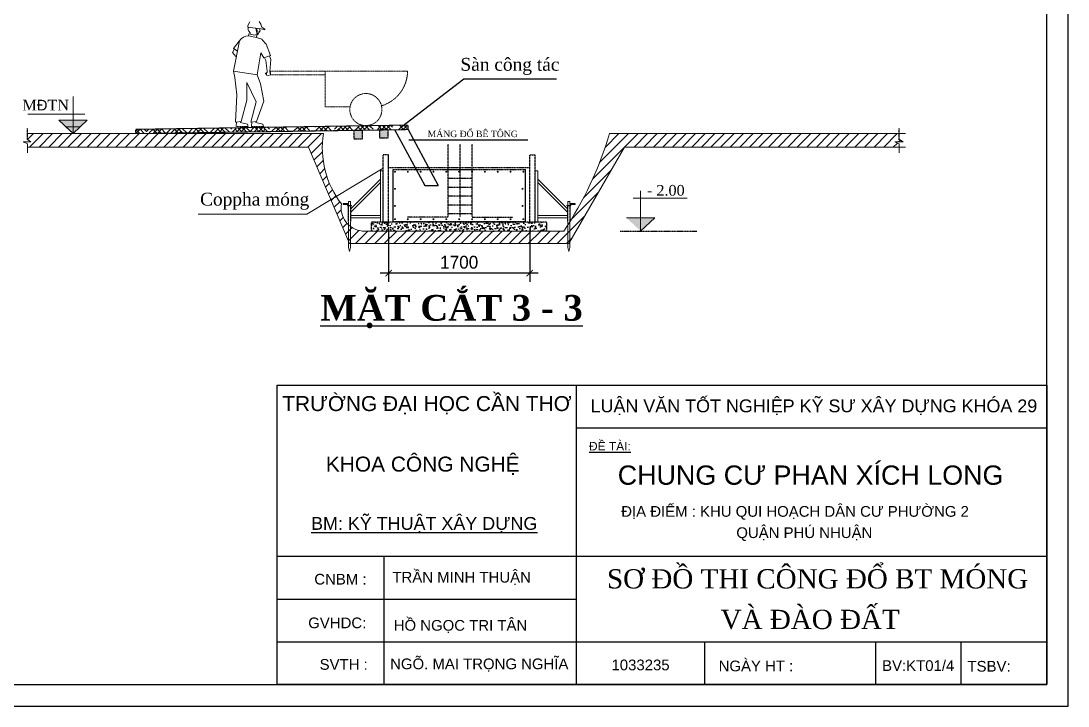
# Model space of a CAD drawing. Extents: x -134084 to 44078, y -38908 to 20492.
# Drawn here: x 19581 to 44078, y -38908 to -22896 of the extents above; entities that cross this region are included whole.
import ezdxf

# ---------------------------------------------------------------- set-up
doc = ezdxf.new("R2010")
doc.units = 0
doc.header["$MEASUREMENT"] = 0
doc.linetypes.add('HIDDEN', pattern=[0.375, 0.25, -0.125])
doc.layers.get('0').update_dxf_attribs({"linetype": 'CONTINUOUS'})
doc.layers.get('DEFPOINTS').update_dxf_attribs({"linetype": 'CONTINUOUS'})
for name, color, linetype in [('bao', 1, 'CONTINUOUS'), ('CHU', 3, 'CONTINUOUS'), ('DIM', 8, 'CONTINUOUS'), ('moi', 1, 'CONTINUOUS'), ('NETMANH', 2, 'CONTINUOUS'), ('TEXT', 3, 'CONTINUOUS'), ('THAY', 4, 'CONTINUOUS')]:
    doc.layers.add(name, color=color, linetype=linetype)
for name, color, linetype, lineweight in [('K-THUOC', 7, 'CONTINUOUS', 18), ('KICTHUOC', 3, 'CONTINUOUS', 20), ('MANH', 3, 'CONTINUOUS', 15)]:
    doc.layers.add(name, color=color, linetype=linetype, lineweight=lineweight)
doc.layers.add('khung- .8', color=5, linetype='CONTINUOUS', plot=False)
doc.styles.add('dam', font='')
doc.styles.add('H', font='')
doc.styles.add('M1', font='arial.ttf')
doc.styles.add('TIEU DE_02_SON', font='', dxfattribs={"height": 500})
doc.styles.add('VNI-HELVE', font='')
doc.styles.add('VNI-TIMES', font='')
doc.styles.get('dam').set_extended_font_data('VNI-Helve-Condense')
doc.styles.get('H').set_extended_font_data('VNI-Avo')
doc.styles.get('TIEU DE_02_SON').set_extended_font_data('VNI-Helve-Condense')
doc.styles.get('VNI-HELVE').set_extended_font_data('VNI-Helve')
doc.styles.get('VNI-TIMES').set_extended_font_data('VNI-Times')
doc.dimstyles.new('1-100', dxfattribs={"dimtxt": 300, "dimasz": 150, "dimexe": 200, "dimexo": 200, "dimgap": 100, "dimtad": 1, "dimtoh": 1, "dimdec": 0, "dimzin": 0, "dimdsep": 46, "dimtxsty": 'H', "dimblk": 'ARCHTICK', "dimcen": 1, "dimdle": 200, "dimclrd": 8, "dimclre": 8, "dimclrt": 3, "dimadec": 0, "dimazin": 0, "dimtfac": 1, "dimtdec": 0, "dimtix": 1, "dimtmove": 2, "dimatfit": 3, "dimldrblk": 'ARCHTICK', "dimfxl": 1, "dimtolj": 1, "dimtzin": 0, "dimarcsym": 0})
doc.dimstyles.new('ISO-25_WS', dxfattribs={"dimtxt": 2.5, "dimasz": 2.5, "dimexe": 1.25, "dimexo": 0.625, "dimtad": 1, "dimdec": 4, "dimdsep": 46, "dimtxsty": 'Standard', "dimcen": 2.5, "dimadec": 0, "dimazin": 0, "dimtfac": 1, "dimtdec": 4, "dimtmove": 0, "dimatfit": 3, "dimfxl": 1, "dimtolj": 1, "dimtzin": 0, "dimarcsym": 0})
pattern_1 = [(45, (-7470.15, 99341.79), (-112.2532, 112.2532), [])]

# ---------------------------------------------------------------- blocks, each defined once
blk = doc.blocks.new('_ArchTick')
at = {"color": 0, "linetype": 'ByBlock', "const_width": 0.15}
blk.add_lwpolyline([(-0.5, -0.5), (0.5, 0.5)], dxfattribs=at)
blk = doc.blocks.new('*D6')
at = {"layer": 'DEFPOINTS', "color": 0, "transparency": 16777216}
for p in [(28183, -27514), (31483, -27514), (28183, -28792)]:
    blk.add_point(p, dxfattribs=at)
at = {"layer": 'THAY', "color": 8, "lineweight": -2, "transparency": 16777216}
for p, q in [((28183, -27714), (28183, -28992)), ((31483, -27714), (31483, -28992)), ((31683, -28792), (27983, -28792))]:
    blk.add_line(p, q, dxfattribs=at)
at = {"layer": 'THAY', "color": 8, "lineweight": -2, "transparency": 16777216, "xscale": 150, "yscale": 150, "zscale": 150, "rotation": 180}
blk.add_blockref('_ArchTick', (28183, -28792), dxfattribs=at)
at = {"layer": 'THAY', "color": 8, "lineweight": -2, "transparency": 16777216, "xscale": 150, "yscale": 150, "zscale": 150}
blk.add_blockref('_ArchTick', (31483, -28792), dxfattribs=at)
at = {"layer": 'THAY', "color": 3, "transparency": 16777216, "insert": (29833, -28537), "char_height": 300, "attachment_point": 5, "style": 'H'}
blk.add_mtext('\\A1;1700', dxfattribs=at)

msp = doc.modelspace()

# ---------------------------------------------------------------- hatches: boundary and pattern name
at = {"layer": 'MANH', "linetype": 'HIDDEN'}
h = msp.add_hatch(dxfattribs=at)
h.set_pattern_fill('HOUND', color=256, scale=45, angle=45, style=0)
h.set_pattern_definition([(45, (-4153.07, 86864.844), (151.54182, 252.569703), [1143, -571.5]), (135, (-4153.07, 86864.844), (151.54182, -252.569703), [1143, -571.5])])
h.paths.add_polyline_path([(27743.9, -25441.6), (27743.9, -25429.3), (27923.9, -25429.3), (27923.9, -25439.1), (28609.7, -25429.3), (28609.7, -25339.3), (22266.2, -25429.3), (22266.2, -25519.3)])
at = {"layer": 'moi', "linetype": 'HIDDEN'}
h = msp.add_hatch(color=256, dxfattribs=at)
h.paths.add_polyline_path([(27370.9, -25652.8), (27570.9, -25652.8), (27570.9, -25452.8), (27370.9, -25452.8)])
h.paths.add_polyline_path([(28170.9, -25629.5), (28170.9, -25442.3), (27970.9, -25445.3), (27970.9, -25629.5)])
at = {"layer": 'moi'}
for points in [[(28307.3, -26419.4, -1), (28355.3, -26419.4, -1)], [(28607.3, -26419.4, -1), (28655.3, -26419.4, -1)], [(28907.3, -26419.4, -1), (28955.3, -26419.4, -1)], [(29207.3, -26419.4, -1), (29255.3, -26419.4, -1)], [(29507.3, -26419.4, -1), (29555.3, -26419.4, -1)], [(29807.3, -26419.4, -1), (29855.3, -26419.4, -1)], [(29858.5, -26419.4, 1), (29810.5, -26419.4, 1)], [(30158.5, -26419.4, 1), (30110.5, -26419.4, 1)], [(30458.5, -26419.4, 1), (30410.5, -26419.4, 1)], [(30758.5, -26419.4, 1), (30710.5, -26419.4, 1)], [(31058.5, -26419.4, 1), (31010.5, -26419.4, 1)], [(31358.5, -26419.4, 1), (31310.5, -26419.4, 1)], [(28307.3, -26819.4, -1), (28355.3, -26819.4, -1)], [(31340.1, -26819.4, 1), (31292.1, -26819.4, 1)], [(28307.3, -27219.4, -1), (28355.3, -27219.4, -1)], [(31340.1, -27219.4, 1), (31292.1, -27219.4, 1)], [(28307.3, -27529.2, 1), (28355.3, -27529.2, 1)], [(28607.3, -27529.2, 1), (28655.3, -27529.2, 1)], [(28907.3, -27529.2, 1), (28955.3, -27529.2, 1)], [(29207.3, -27529.2, 1), (29255.3, -27529.2, 1)], [(29507.3, -27529.2, 1), (29555.3, -27529.2, 1)], [(29807.3, -27529.2, 1), (29855.3, -27529.2, 1)], [(29858.5, -27529.2, -1), (29810.5, -27529.2, -1)], [(30158.5, -27529.2, -1), (30110.5, -27529.2, -1)], [(30458.5, -27529.2, -1), (30410.5, -27529.2, -1)], [(30758.5, -27529.2, -1), (30710.5, -27529.2, -1)], [(31058.5, -27529.2, -1), (31010.5, -27529.2, -1)], [(31358.5, -27529.2, -1), (31310.5, -27529.2, -1)]]:
    msp.add_hatch(color=256, dxfattribs=at).paths.add_polyline_path(points)
at = {"layer": 'NETMANH', "linetype": 'HIDDEN'}
h = msp.add_hatch(dxfattribs=at)
h.set_pattern_fill('LINE', color=256, scale=50, angle=45, style=0)
h.set_pattern_definition(pattern_1)
h.paths.add_polyline_path([(29789.3, -27806.7), (27560.9, -27806.7, -0.4270557), (27076.5, -27170.7, -0.2035818), (26656, -25529.8), (19731.3, -25529.8), (19731.3, -25669), (19809.4, -25720.5), (19731.3, -25720.5), (19632.5, -25720.5), (19731.3, -25770.8), (19731.3, -25844.5), (26304.5, -25844.5), (27269.6, -28098.1), (29832.9, -28098.1)])
h = msp.add_hatch(dxfattribs=at)
h.set_pattern_fill('LINE', color=256, scale=50, angle=45, style=0)
h.set_pattern_definition(pattern_1)
h.paths.add_polyline_path([(40124.9, -25529.8), (33348.3, -25529.8, -0.0748896), (32282.9, -27806.7), (29789.3, -27806.7), (29832.9, -28098.1), (32396.2, -28098.1), (33699.8, -25844.5), (40124.9, -25844.5), (40124.9, -25770.8), (40026.2, -25720.5), (40216.1, -25720.5), (40124.9, -25669)])
h = msp.add_hatch(dxfattribs=at)
h.set_pattern_fill('AR-CONC', color=256, angle=45, style=0)
h.set_pattern_definition([(95, (-7470.15, 99341.79), (140.09465, 117.55338), [19.05, -209.55]), (40, (-7470.15, 99341.79), (-160.0179, 110.177), [15.24, -167.64]), (145.451, (-7458.47, 99351.58), (-19.92216, 227.73024), [16.19, -178.09]), (91.1842, (-7506.07, 99377.7), (221.41024, 161.9534), [28.575, -314.325]), (141.6356, (-7487.62, 99391.2), (-7.08614, 342.82643), [24.285, -267.135]), (36.184, (-7506.07, 99377.7), (-7.0856, 342.8264), [22.86, -251.46]), (66, (-7479.13, 99386.69), (179.52055, 34.89527), [19.05, -209.55]), (11, (-7479.13, 99386.69), (-86.53993, 173.9412), [15.24, -167.64]), (116.4514, (-7464.17, 99389.6), (92.98004, 208.83646), [16.19, -178.09]), (82.5, (-7470.15, 99341.79), (-57.60547, 61.973414), [0, -165.608, 0, -170.18, 0, -168.275]), (52.5, (-7470.15, 99341.79), (-23.58973, 118.087), [0, -97.028, 0, -161.798, 0, -64.135]), (12.5, (-7510.2, 99301.736), (99.927863, 91.826196), [0, -63.5, 0, -198.12, 0, -262.89]), (2.5, (-7528.16, 99283.78), (86.7639, 122.72239), [0, -82.55, 0, -131.572, 0, -186.69])])
h.paths.add_polyline_path([(31882.9, -27601), (27782.9, -27601), (27782.9, -27806.7), (31882.9, -27806.7)])

# ---------------------------------------------------------------- linework, layer by layer
at = {"layer": 'bao'}
for p, q in [((28659, -25676.6), (31436.8, -25676.6)), ((28289.9, -27581.1), (28289.9, -26367.5)), ((31385.9, -27581.1), (31385.9, -26367.5)), ((29026.6, -26742.1), (29340.4, -26742.1))]:
    msp.add_line(p, q, dxfattribs=at)
for points in [[(28322, -25435.4), (29026.6, -26742.1)], [(28635.8, -25435.4), (29340.4, -26742.1)]]:
    msp.add_lwpolyline(points, dxfattribs=at)
at = {"layer": 'DIM'}
msp.add_lwpolyline([(44077.5, -38908), (44077.5, 20492), (-40022.5, 20492), (-40022.5, -38908)], close=True, dxfattribs=at)
at = {"layer": 'khung- .8', "linetype": 'HIDDEN'}
for p, q in [((28052.9, -27601), (28052.9, -26021.4)), ((28182.9, -26021.4), (28052.9, -26021.4)), ((28182.9, -27601), (28182.9, -26021.4)), ((28182.9, -26321.4), (28182.9, -26021.4)), ((31482.9, -27601), (31482.9, -26021.4)), ((31482.9, -26021.4), (31612.9, -26021.4)), ((31612.9, -27601), (31612.9, -26021.4)), ((28182.9, -26321.4), (31482.9, -26321.4)), ((27782.9, -27806.7), (27782.9, -27601)), ((31882.9, -27601), (27782.9, -27601)), ((31882.9, -27806.7), (31882.9, -27601))]:
    msp.add_line(p, q, dxfattribs=at)
at = {"layer": 'KICTHUOC'}
for p, q in [((20800.2, -25529.8), (20800.2, -24665)), ((19744.5, -25072.4), (21072.5, -25072.4)), ((20800.2, -25529.8), (20467.9, -25217.4)), ((21132.5, -25217.4), (20467.9, -25217.4)), ((20800.2, -25529.8), (21132.5, -25217.4)), ((20800.2, -25529.8), (20634, -25373.6)), ((20966.3, -25373.6), (20634, -25373.6)), ((20800.2, -25529.8), (20966.3, -25373.6)), ((19731.3, -25720.5), (19632.5, -25720.5)), ((19632.5, -25720.5), (19731.3, -25770.8)), ((26656, -25529.8), (19731.3, -25529.8)), ((19809.4, -25720.5), (19731.3, -25669)), ((19731.3, -25720.5), (19809.4, -25720.5)), ((33348.3, -25529.8), (40273.1, -25529.8)), ((40216.1, -25720.5), (40026.2, -25720.5)), ((40026.2, -25720.5), (40124.9, -25770.8)), ((19731.3, -25770.8), (19731.3, -25980.8)), ((26304.5, -25844.5), (19731.3, -25844.5)), ((27269.6, -28098.1), (26304.5, -25844.5)), ((32396.2, -28098.1), (33699.8, -25844.5)), ((33699.8, -25844.5), (40273.1, -25844.5)), ((40124.9, -25770.8), (40124.9, -25980.8)), ((28052.9, -26339), (26267, -27414)), ((34077.1, -27806.7), (34077.1, -26869.6)), ((27245.3, -27161.1), (27121.7, -27161.1)), ((27121.7, -27161.1), (27121.7, -27188.6)), ((27121.7, -27188.6), (27245.3, -27188.6)), ((27289.4, -27112.4), (27245.3, -27112.4)), ((27245.3, -27161.1), (27245.3, -27112.4)), ((27245.3, -27206.4), (27245.3, -27188.6)), ((27289.4, -27206.4), (27289.4, -27112.4)), ((32376.4, -27112.4), (32420.5, -27112.4)), ((32376.4, -27206.4), (32376.4, -27112.4)), ((32420.5, -27161.1), (32420.5, -27112.4)), ((32420.5, -27161.1), (32544.1, -27161.1)), ((32544.1, -27188.6), (32420.5, -27188.6)), ((32420.5, -27206.4), (32420.5, -27188.6)), ((33906.5, -27040), (35164.7, -27040)), ((26267, -27414), (23727.5, -27414)), ((27245.3, -28192.1), (27245.3, -27601)), ((27289.4, -28192.1), (27289.4, -27601)), ((32376.4, -28192.1), (32376.4, -27601)), ((32420.5, -28192.1), (32420.5, -27601)), ((34409.5, -27494.4), (33744.8, -27494.4)), ((34077.1, -27806.7), (34409.5, -27494.4)), ((27560.9, -27806.7), (32282.9, -27806.7)), ((32396.2, -28098.1), (27269.6, -28098.1)), ((27245.3, -28192.1), (27267.3, -28282.5)), ((27267.3, -28282.5), (27289.4, -28192.1)), ((32398.4, -28282.5), (32376.4, -28192.1)), ((32420.5, -28192.1), (32398.4, -28282.5))]:
    msp.add_line(p, q, dxfattribs=at)
at = {"layer": 'KICTHUOC', "linetype": 'HIDDEN'}
for p, q in [((27245.3, -27601), (27245.3, -27206.4)), ((27289.4, -27601), (27289.4, -27206.4)), ((32376.4, -27601), (32376.4, -27206.4)), ((32420.5, -27601), (32420.5, -27206.4))]:
    msp.add_line(p, q, dxfattribs=at)
at = {"layer": 'KICTHUOC'}
for points in [[(28052.9, -26401), (27995.5, -26401), (27995.5, -27601), (28052.9, -27601)], [(31612.9, -26401), (31670.3, -26401), (31670.3, -27601), (31612.9, -27601)], [(27314.3, -27217.6), (27220.4, -27217.6), (27220.4, -27206.4), (27314.3, -27206.4)], [(32351.5, -27217.6), (32445.4, -27217.6), (32445.4, -27206.4), (32351.5, -27206.4)]]:
    msp.add_lwpolyline(points, close=True, dxfattribs=at)
for points in [[(27995.5, -26590.8), (27296.1, -27286.6)], [(27296.1, -27367.6), (27995.5, -26671.8)], [(31670.3, -26590.8), (32369.7, -27286.6)], [(32369.7, -27367.6), (31670.3, -26671.8)], [(27238.6, -27217.6), (27238.6, -27585.2)], [(27296.1, -27585.2), (27296.1, -27217.6)], [(32369.7, -27585.2), (32369.7, -27217.6)], [(32427.2, -27217.6), (32427.2, -27585.2)], [(27995.5, -27439.7), (27296.1, -27439.7)], [(27296.1, -27497.1), (27995.5, -27497.1)], [(31670.3, -27439.7), (32369.7, -27439.7)], [(32369.7, -27497.1), (31670.3, -27497.1)]]:
    msp.add_lwpolyline(points, dxfattribs=at)
for centre, radius, start, end in [((28797.8, -25855.3), 2166.4, 171.35889, 217.3874), ((25257.3, -23131.7), 8438.9, 326.35895, 343.49042), ((27623.1, -27256.9), 553.3, 171.04122, 263.54195)]:
    msp.add_arc(centre, radius, start, end, dxfattribs=at)
for points in [[(20800.2, -25529.8), (20467.9, -25217.4), (20800.2, -25217.4), (21132.5, -25217.4)], [(20800.2, -25529.8), (21132.5, -25217.4), (20800.2, -25217.4), (20467.9, -25217.4)], [(20800.2, -25217.4), (21132.5, -25217.4), (20800.2, -25217.4), (21132.5, -25217.4)], [(20800.2, -25217.4), (21132.5, -25217.4), (21132.5, -25217.4), (20800.2, -25217.4)], [(20800.2, -25529.8), (20634, -25373.6), (20800.2, -25373.6), (20966.3, -25373.6)], [(20800.2, -25529.8), (20966.3, -25373.6), (20800.2, -25373.6), (20634, -25373.6)], [(20800.2, -25373.6), (20966.3, -25373.6), (20800.2, -25373.6), (20966.3, -25373.6)], [(20800.2, -25373.6), (20966.3, -25373.6), (20966.3, -25373.6), (20800.2, -25373.6)], [(34077.1, -27806.7), (33744.8, -27494.4), (34077.1, -27494.4), (34409.5, -27494.4)], [(34077.1, -27806.7), (34409.5, -27494.4), (34077.1, -27494.4), (33744.8, -27494.4)], [(34077.1, -27494.4), (34409.5, -27494.4), (34077.1, -27494.4), (34409.5, -27494.4)], [(34077.1, -27494.4), (34409.5, -27494.4), (34409.5, -27494.4), (34077.1, -27494.4)]]:
    msp.add_solid(points, dxfattribs=at)
at = {"layer": 'MANH'}
for p, q in [((24890.2, -23003.7), (24885.1, -23045.3)), ((24938.4, -22915.4), (24890.2, -23003.7)), ((25189.7, -22968.7), (25152.7, -22908.7)), ((25213.8, -23041), (25189.7, -22968.7)), ((25200.4, -23081.1), (24883, -23045)), ((24892.3, -23084), (24909.7, -23132.2)), ((24906.3, -23049.2), (24898.3, -23084)), ((24912, -23195.3), (24908, -23240.4)), ((25091, -23280.5), (24908, -23240.4)), ((24909.7, -23132.2), (24947.2, -23175)), ((25011, -23222.7), (24912, -23195.3)), ((24947.2, -23175), (24945.1, -23204.5)), ((25011, -23222.7), (25097.7, -23231.1)), ((25071.7, -23217.1), (25069.7, -23228.4)), ((25112.2, -23214.4), (25071.7, -23217.1)), ((25078.4, -23068), (25103.3, -23215)), ((25097.7, -23231.1), (25091, -23280.5)), ((25102.5, -23069.3), (25117.2, -23211.7)), ((25137.6, -23201), (25112.2, -23214.4)), ((25144, -23167), (25137.6, -23201)), ((25152.1, -23157.6), (25138.7, -23146.9)), ((25138.7, -23146.9), (25158.8, -23153.6)), ((25157.4, -23149.6), (25138.7, -23146.9)), ((25152.1, -23157.6), (25144, -23167)), ((25158.8, -23153.6), (25152.1, -23157.6)), ((25158.8, -23144.2), (25157.4, -23149.6)), ((25158.8, -23153.6), (25157.4, -23149.6)), ((25162.8, -23137.6), (25158.8, -23144.2)), ((25161.5, -23077.3), (25176.2, -23130.9)), ((25170.8, -23137.6), (25162.8, -23137.6)), ((25176.2, -23130.9), (25170.8, -23137.6)), ((25200.4, -23081.1), (25289.3, -23100.4)), ((25290.1, -23086.5), (25213.8, -23041)), ((25289.3, -23100.4), (25290.1, -23086.5)), ((24550.8, -24069.4), (24692.8, -23360.3)), ((24689.2, -23365.3), (24553.3, -23539.8)), ((25212.4, -23324.8), (25091, -23280.5)), ((25235.5, -23344.4), (25315.5, -23437.9)), ((25315.5, -23437.9), (25421.9, -23703.8)), ((24571.5, -23563.5), (24527.2, -23630.4)), ((24527.2, -23630.4), (24610.6, -23729.6)), ((24553.3, -23539.8), (24642.3, -23597)), ((25192.4, -23640), (25105.7, -24156.6)), ((25266.4, -23758.9), (25192.4, -23640)), ((25266.4, -23758.9), (25421.9, -23703.8)), ((25281.2, -23754.6), (25307.4, -23821.6)), ((25427.3, -23798.8), (25399.5, -23710.9)), ((25307.4, -23821.6), (25343.8, -24071.4)), ((25427.3, -23798.8), (25400.5, -24080)), ((25105.7, -24156.6), (24550.8, -24069.4)), ((24584.9, -24218.2), (24550.8, -24069.4)), ((24630.2, -24619.9), (24584.9, -24218.2)), ((25187.2, -24362.4), (25104.1, -24156.4)), ((25341, -24095.6), (25294.2, -24129.6)), ((25294.2, -24129.6), (25310.7, -24131.4)), ((25310.7, -24131.4), (25328.1, -24125.9)), ((25328.1, -24125.9), (25324.7, -24160.5)), ((25324.7, -24160.5), (25363.9, -24172.4)), ((25343.8, -24071.4), (25341, -24095.6)), ((25363.9, -24172.4), (25418.3, -24159.1)), ((25408, -24115.2), (25400.5, -24080)), ((25418.3, -24159.1), (25408, -24115.2)), ((24861.6, -24746.2), (24866.4, -24337.4)), ((24866.4, -24337.4), (25082.1, -24783.9)), ((25265.1, -24768.1), (25187.2, -24362.4)), ((24630.2, -24619.9), (24599.7, -25258.5)), ((24731.1, -25242.6), (24861.6, -24746.2)), ((25082.1, -24783.9), (24960.1, -25258.5)), ((25091.5, -25242.6), (25265.1, -24768.1)), ((24731.1, -25242.6), (24599.7, -25258.5)), ((24614.5, -25361.1), (24622.2, -25255.8)), ((24715.4, -25270.8), (24715.5, -25244.5)), ((24877.9, -25308), (24715.4, -25270.8)), ((24877.9, -25308), (24895.4, -25361)), ((25091.5, -25242.6), (24960.1, -25258.5)), ((24975, -25361.1), (24982.7, -25255.8)), ((25075.9, -25270.8), (25075.9, -25244.5)), ((25238.3, -25308), (25075.9, -25270.8)), ((25238.3, -25308), (25255.8, -25361))]:
    msp.add_line(p, q, dxfattribs=at)
at = {"layer": 'MANH', "linetype": 'HIDDEN'}
for p, q in [((25418.3, -24066.1), (28625.8, -24066.1)), ((25418.3, -24159.1), (25418.3, -24066.1)), ((25418.3, -24159.1), (26697.3, -24159.1)), ((26697.3, -24901.9), (26697.3, -24066.1)), ((26697.3, -24901.9), (27281.1, -24901.9)), ((24614.5, -25361.1), (24895.4, -25361)), ((24975, -25361.1), (25255.8, -25361)), ((25255.8, -25361), (25255.8, -25361))]:
    msp.add_line(p, q, dxfattribs=at)
msp.add_circle((27650.5, -24967.3), 375.2, dxfattribs=at)
msp.add_arc((27771.7, -24060.1), 854.1, 286.55732, 359.59974, dxfattribs=at)
at = {"layer": 'MANH', "extrusion": (0, 0, -1)}
for centre, major_axis, start_param, end_param in [((24929.5, -23532.3), (206.9, 206.9), 4.5342905, 5.4270513), ((25197.5, -23365.7), (-30.8, 30.8), 1.1348755, 1.8450359)]:
    msp.add_ellipse(centre, major_axis=major_axis, ratio=1, start_param=start_param, end_param=end_param, dxfattribs=at)
at = {"layer": 'moi', "linetype": 'HIDDEN'}
for p, q in [((19731.3, -25669), (19731.3, -25403.3)), ((22267.6, -25529.5), (22267.6, -25429.5)), ((40124.9, -25669), (40124.9, -25403.3)), ((40216.1, -25720.5), (40124.9, -25669)), ((29574.5, -27481.1), (29574.5, -25778.5)), ((29855.3, -27481.1), (29855.3, -25778.5)), ((30136.1, -27481.1), (30136.1, -25778.5)), ((28289.9, -26367.5), (31385.9, -26367.5)), ((28289.9, -26367.5), (31385.9, -26367.5)), ((30136.1, -26372.4), (29574.5, -26372.4)), ((30136.1, -26579.2), (29574.5, -26579.2)), ((30136.1, -26786.1), (29574.5, -26786.1)), ((30136.1, -26786.1), (29574.5, -26786.1)), ((30136.1, -26992.9), (29574.5, -26992.9)), ((32544.1, -27188.6), (32544.1, -27161.1)), ((30136.1, -27199.8), (29574.5, -27199.8)), ((30136.1, -27199.8), (29574.5, -27199.8)), ((30136.1, -27406.6), (29574.5, -27406.6)), ((28289.9, -27581.1), (31385.9, -27581.1)), ((29574.5, -27481.1), (28617.6, -27481.1)), ((30136.1, -27481.1), (31089.8, -27481.1)), ((33597.4, -27806.7), (35391.6, -27806.7))]:
    msp.add_line(p, q, dxfattribs=at)
at = {"layer": 'moi', "linetype": 'HIDDEN', "const_width": 25}
for points in [[(28635.8, -25329.5), (22267.4, -25429.3)], [(28635.8, -25435.4), (22267.6, -25529.5)], [(28635.8, -25435.4), (28635.8, -25335.4)]]:
    msp.add_lwpolyline(points, dxfattribs=at)
at = {"layer": 'moi', "linetype": 'HIDDEN'}
for points in [[(27370.9, -25652.8), (27570.9, -25652.8), (27570.9, -25452.8), (27370.9, -25452.8)], [(27970.9, -25629.5), (28170.9, -25629.5), (28170.9, -25429.5), (27970.9, -25429.5)]]:
    msp.add_lwpolyline(points, close=True, dxfattribs=at)
at = {"layer": 'THAY'}
for p, q in [((32577.5, -38408), (32577.5, -31408)), ((32577.5, -32408), (43577.5, -32408)), ((25577.5, -35408), (43577.5, -35408)), ((28077.5, -38408), (28077.5, -35408)), ((25577.5, -36408), (32577.5, -36408)), ((25577.5, -37408), (43577.5, -37408)), ((35577.5, -38408), (35577.5, -37408)), ((39577.5, -38408), (39577.5, -37408)), ((41577.5, -38408), (41577.5, -37408))]:
    msp.add_line(p, q, dxfattribs=at)
for points in [[(43577.5, -38408), (43577.5, 19992), (-39522.5, 19992), (-39522.5, -38408)], [(43577.5, -38408), (25577.5, -38408), (25577.5, -31408), (43577.5, -31408)]]:
    msp.add_lwpolyline(points, close=True, dxfattribs=at)

# ---------------------------------------------------------------- texts
at = {"color": 0, "linetype": 'ByBlock', "insert": (30148.7, -25537.5), "char_height": 150, "attachment_point": 5}
msp.add_mtext('{\\fVNI-Times|b0|i0|c0|p2;MAÙNG ÑOÅ BEÂ TOÂNG}', dxfattribs=at)
at = {"layer": 'CHU', "insert": (29654, -29690.8), "char_height": 600, "attachment_point": 5, "style": 'dam'}
msp.add_mtext('{\\fVNI-Times|b1|i0|c0|p2;\\LMAËT CAÉT 3 - 3}', dxfattribs=at)
at = {"layer": 'K-THUOC', "char_height": 250, "attachment_point": 5, "style": 'TIEU DE_02_SON'}
for s, insert in [('{\\fVNI-Times|b0|i0|c0|p2;M\\fArial|b0|i0|c238|p32;Đ\\fVNI-Times|b0|i0|c0|p2;TN}', (20160.5, -24863.8)), ('{\\fVNI-Times|b0|i0|c0|p2;- 2.00}', (34667.5, -26857))]:
    msp.add_mtext(s, dxfattribs=dict(at, insert=insert))
at = {"layer": 'TEXT', "linetype": 'Continuous', "char_height": 300, "attachment_point": 5, "style": 'M1'}
for s, insert in [('{\\fVNI-Times|b0|i0|c0|p2;Saøn coâng taùc}', (31020.1, -23959.2)), ('{\\fVNI-Times|b0|i0|c0|p2;Coppha moùng}', (25048.6, -27110.7))]:
    msp.add_mtext(s, dxfattribs=dict(at, insert=insert))
at = {"layer": 'TEXT', "color": 3, "style": 'VNI-TIMES'}
for s, insert, char_height, width, attachment_point in [('{\\fVNI-Helve|b0|i0|c0|p2;TRÖÔØNG ÑAÏI HOÏC CAÀN THÔ\\H1.333x;}', (29078.2, -31663.8), 350, 6964.75, 2), ('{\\fVNI-Helve|b0|i0|c0|p2;LUAÄN VAÊN TOÁT NGHIEÄP KYÕ SÖ XAÂY DÖÏNG KHOÙA 29}', (38132, -31925.7), 300, 11435.126, 5), ('{\\fVNI-Helve|b0|i0|c0|p2;KHOA COÂNG NGHEÄ}', (28981.3, -33078.4), 350, 6964.75, 2), ('{\\fVNI-Helve|b0|i0|c0|p2;TRAÀN MINH THUAÄN}', (29891.1, -35924.9), 250, 4125.478, 5), ('\\fVNI-Helve|b0|i0|c0|p2;CNBM :', (27054.8, -35945.3), 250, 2665.727, 5), (' \\fVNI-Helve|b0|i0|c0|p2;   GVHDC:', (26788.1, -36966.1), 250, 2665.727, 5), ('\\fVNI-Helve|b0|i0|c0|p2;SVTH :', (27131.6, -37937.1), 250, 2665.727, 5)]:
    msp.add_mtext(s, dxfattribs=dict(at, insert=insert, char_height=char_height, width=width, attachment_point=attachment_point))
at = {"layer": 'TEXT', "attachment_point": 1}
for s, insert, char_height, width, style in [('\\fVNI-Helve|b0|i0|c0|p2;\\LÑEÀ TAØI:', (32870.2, -32734.3), 200, 1257.188, 'VNI-TIMES'), ('ÑÒA ÑIEÅM : KHU QUI HOAÏCH DAÂN CÖ PHÖÔØNG 2', (33624.3, -34234.2), 250, 9820.32, 'VNI-HELVE'), ('{\\fVNI-Helve|b0|i0|c0|p2;\\LBM: KYÕ THUAÄT XAÂY DÖÏNG}', (26367.6, -34490), 300, 5740, 'VNI-TIMES'), ('QUAÄN PHUÙ NHUAÄN', (36317, -34731.5), 250, 4751.768, 'VNI-HELVE'), ('\\pt9900;SÔ ÑOÀ THI COÂNG ÑOÅ BT MOÙNG', (33290.6, -35709.3), 450, 10463.729, 'VNI-TIMES'), ('\\pt9900;VAØ ÑAØO ÑAÁT', (35949, -36658.2), 450, 5050.588, 'VNI-TIMES'), ('{\\fVNI-Helve|b0|i0|c0|p2;HOÀ NGOÏC TRI TAÂN}', (28302, -36897.4), 250, 4322.578, 'VNI-TIMES'), ('\\pt3750;{\\fVNI-Helve|b0|i0|c0|p2;NGÕ. MAI TROÏNG NGHÓA}', (28217.5, -37797.5), 250, 5420.588, 'VNI-TIMES'), ('1033235', (33396.5, -37822.3), 250, 2670.423, 'VNI-HELVE'), ('NGAØY HT :', (35902.8, -37846.2), 250, 3504.93, 'VNI-HELVE'), ('BV:KT01/4', (39726.9, -37838.7), 250, 1757.472, 'VNI-HELVE'), ('TSBV:', (41724.7, -37853.7), 250, 1757.472, 'VNI-HELVE')]:
    msp.add_mtext(s, dxfattribs=dict(at, insert=insert, char_height=char_height, width=width, style=style))
at = {"layer": 'THAY', "color": 3, "insert": (33542.5, -33286.1), "char_height": 450, "width": 10463.729, "attachment_point": 1, "style": 'VNI-TIMES'}
msp.add_mtext('{\\fVNI-Helve|b0|i0|c0|p2;CHUNG CÖ PHAN XÍCH LONG}', dxfattribs=at)

# ---------------------------------------------------------------- dimensions: what is measured, and where the dimension line sits
at = {"layer": 'THAY'}
dim = msp.add_linear_dim(base=(28182.9, -28792), p1=(31482.9, -27513.5), p2=(28182.9, -27513.5), text='1700', dimstyle='1-100', dxfattribs=at)
dim.commit()
dim.dimension.update_dxf_attribs({"geometry": '*D6', "text_midpoint": (29832.9, -28536.7)})

# ---------------------------------------------------------------- leaders
at = {"layer": 'KICTHUOC'}
msp.add_leader([(28488.8, -25361.4), (29945.3, -24248.1), (32112.8, -24248.1)], dimstyle='ISO-25_WS', override={"dimgap": 0.625, "dimtad": 0}, dxfattribs=at)

doc.saveas('drawing.dxf')
